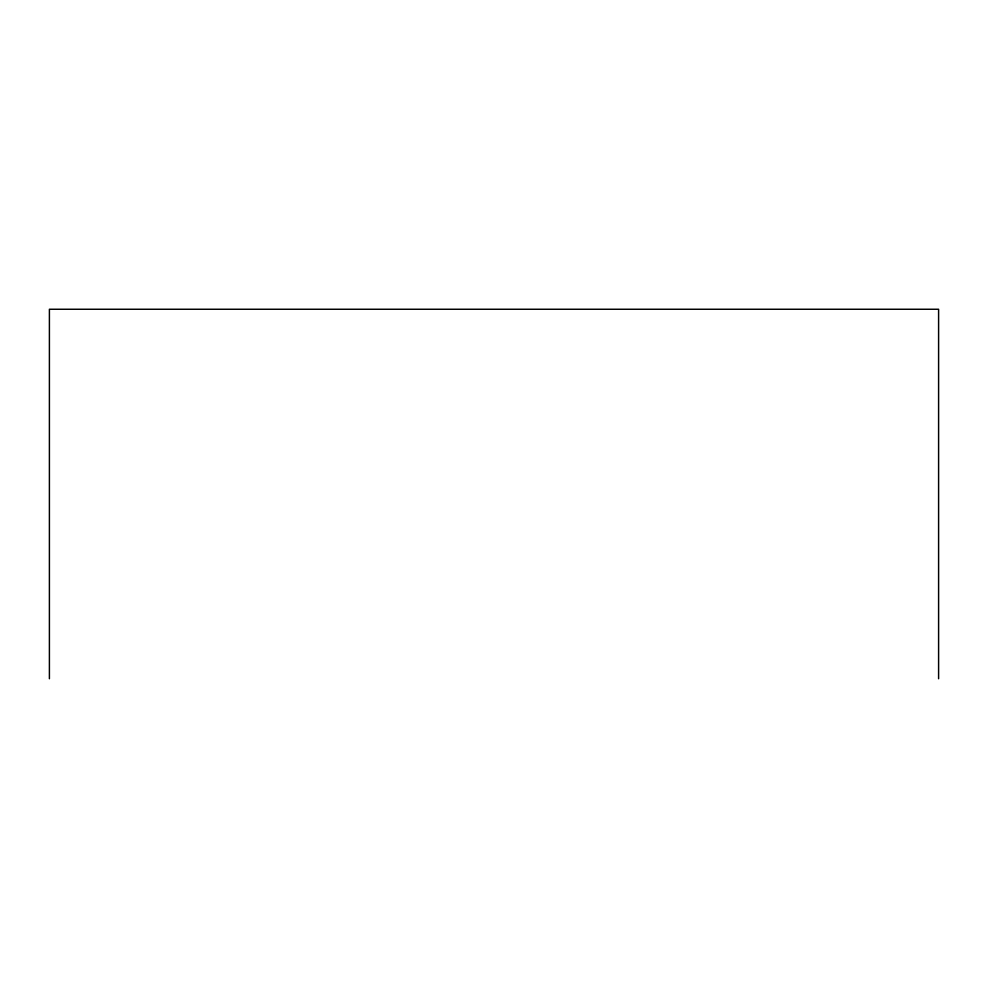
<?xml version="1.0" encoding="UTF-8"?>
<svg xmlns="http://www.w3.org/2000/svg" width="988" height="988" viewBox="0 0 988 988"><rect width="100%" height="100%" fill="white"/><g stroke="black" fill="none" stroke-linecap="round" stroke-linejoin="round"><path stroke-width="1.48" d="M938.6 678.744L938.6 309.256L49.4 309.256L49.4 678.744"/></g></svg>
